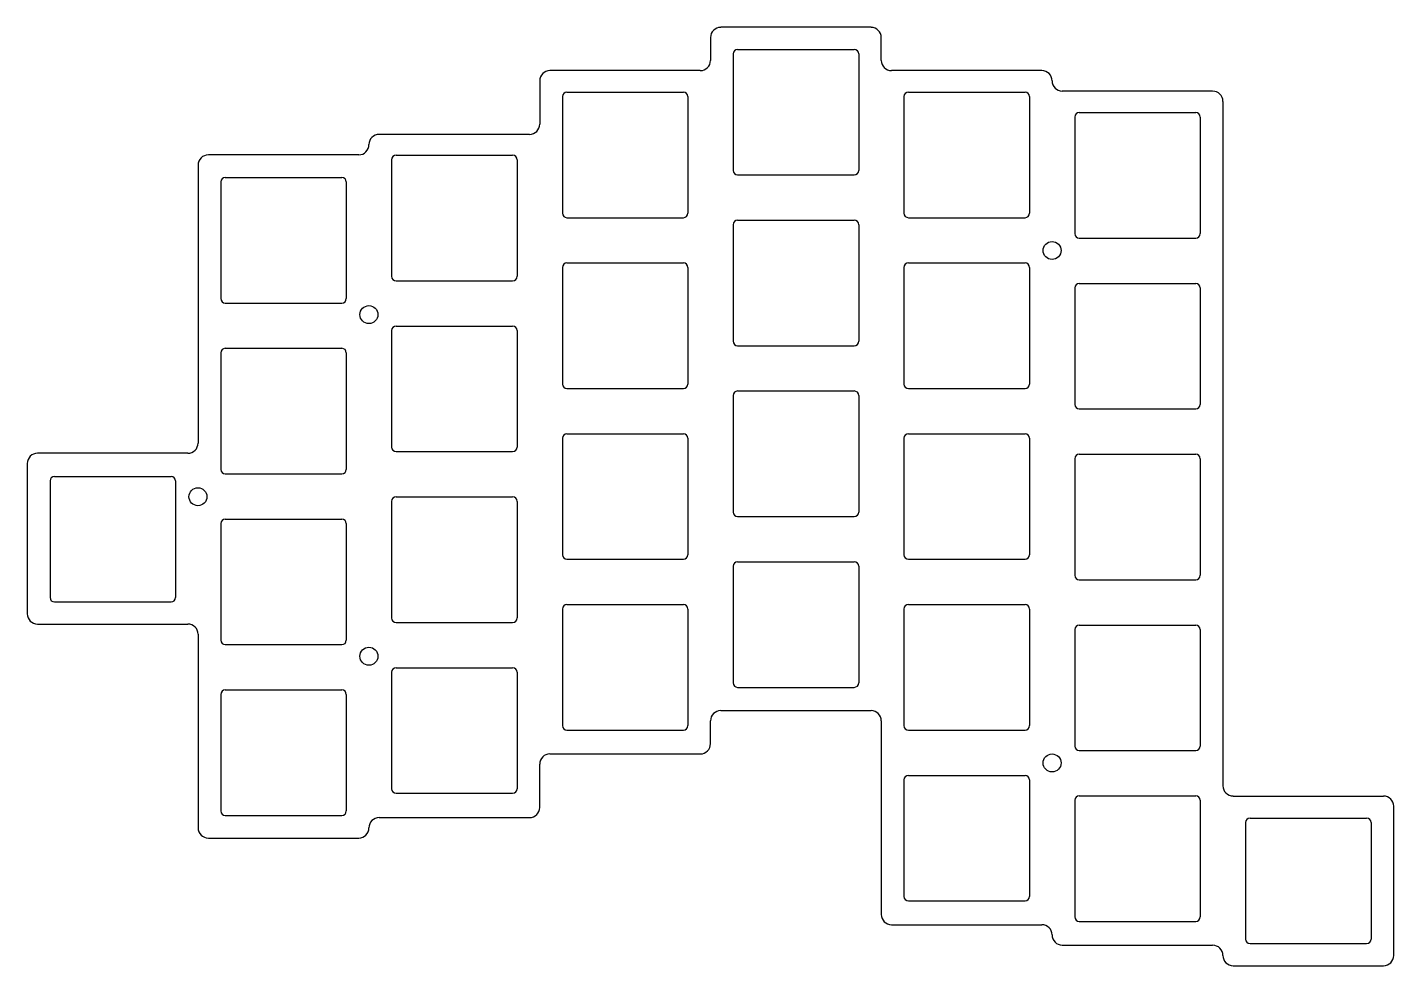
# Model space of a CAD drawing. Header units: millimetres. Extents: x 0 to 152, y 0 to 105.
import ezdxf

# ---------------------------------------------------------------- set-up
doc = ezdxf.new("R2010")
doc.units = ezdxf.units.MM
doc.layers.add('Edge Cuts', color=7, linetype='Continuous')

msp = doc.modelspace()

# ---------------------------------------------------------------- linework, layer by layer
for p, q in [((79.23, 102.19), (92.23, 102.19)), ((78.73, 101.69), (78.73, 88.69)), ((92.73, 101.69), (92.73, 88.69)), ((59.68, 96.92), (59.68, 83.92)), ((60.18, 97.42), (73.18, 97.42)), ((73.68, 96.92), (73.68, 83.92)), ((97.78, 96.92), (97.78, 83.92)), ((98.28, 97.42), (111.28, 97.42)), ((111.78, 96.92), (111.78, 83.92)), ((133.35, 96.39), (133.35, 20.07)), ((116.83, 94.64), (116.83, 81.64)), ((117.33, 95.14), (130.33, 95.14)), ((130.83, 94.64), (130.83, 81.64)), ((41.13, 90.38), (54.13, 90.38)), ((40.63, 89.88), (40.63, 76.88)), ((54.63, 89.88), (54.63, 76.88)), ((21.58, 87.4), (21.58, 74.4)), ((22.08, 87.9), (35.08, 87.9)), ((35.58, 87.4), (35.58, 74.4)), ((79.23, 88.19), (92.23, 88.19)), ((60.18, 83.42), (73.18, 83.42)), ((78.73, 82.64), (78.73, 69.64)), ((79.23, 83.14), (92.23, 83.14)), ((92.73, 82.64), (92.73, 69.64)), ((98.28, 83.42), (111.28, 83.42)), ((117.33, 81.14), (130.33, 81.14)), ((59.68, 77.87), (59.68, 64.87)), ((60.18, 78.37), (73.18, 78.37)), ((73.68, 77.87), (73.68, 64.87)), ((97.78, 77.87), (97.78, 64.87)), ((98.28, 78.37), (111.28, 78.37)), ((111.78, 77.87), (111.78, 64.87)), ((41.13, 76.38), (54.13, 76.38)), ((116.83, 75.59), (116.83, 62.59)), ((117.33, 76.09), (130.33, 76.09)), ((130.83, 75.59), (130.83, 62.59)), ((22.08, 73.9), (35.08, 73.9)), ((40.63, 70.83), (40.63, 57.83)), ((41.13, 71.33), (54.13, 71.33)), ((54.63, 70.83), (54.63, 57.83)), ((22.08, 68.85), (35.08, 68.85)), ((79.23, 69.14), (92.23, 69.14)), ((21.58, 68.35), (21.58, 55.35)), ((35.58, 68.35), (35.58, 55.35)), ((60.18, 64.37), (73.18, 64.37)), ((79.23, 64.09), (92.23, 64.09)), ((98.28, 64.37), (111.28, 64.37)), ((78.73, 63.59), (78.73, 50.59)), ((92.73, 63.59), (92.73, 50.59)), ((117.33, 62.09), (130.33, 62.09)), ((59.68, 58.82), (59.68, 45.82)), ((60.18, 59.32), (73.18, 59.32)), ((73.68, 58.82), (73.68, 45.82)), ((97.78, 58.82), (97.78, 45.82)), ((98.28, 59.32), (111.28, 59.32)), ((111.78, 58.82), (111.78, 45.82)), ((41.13, 57.33), (54.13, 57.33)), ((116.83, 56.54), (116.83, 43.54)), ((117.33, 57.04), (130.33, 57.04)), ((130.83, 56.54), (130.83, 43.54)), ((2.53, 54.06), (2.53, 41.06)), ((3.03, 54.56), (16.03, 54.56)), ((16.53, 54.06), (16.53, 41.06)), ((22.08, 54.85), (35.08, 54.85)), ((41.13, 52.28), (54.13, 52.28)), ((40.63, 51.78), (40.63, 38.78)), ((54.63, 51.78), (54.63, 38.78)), ((21.58, 49.3), (21.58, 36.3)), ((22.08, 49.8), (35.08, 49.8)), ((35.58, 49.3), (35.58, 36.3)), ((79.23, 50.09), (92.23, 50.09)), ((60.18, 45.32), (73.18, 45.32)), ((78.73, 44.54), (78.73, 31.54)), ((79.23, 45.04), (92.23, 45.04)), ((92.73, 44.54), (92.73, 31.54)), ((98.28, 45.32), (111.28, 45.32)), ((117.33, 43.04), (130.33, 43.04)), ((3.03, 40.56), (16.03, 40.56)), ((59.68, 39.77), (59.68, 26.77)), ((60.18, 40.27), (73.18, 40.27)), ((73.68, 39.77), (73.68, 26.77)), ((97.78, 39.77), (97.78, 26.77)), ((98.28, 40.27), (111.28, 40.27)), ((111.78, 39.77), (111.78, 26.77)), ((41.13, 38.28), (54.13, 38.28)), ((116.83, 37.49), (116.83, 24.49)), ((117.33, 37.99), (130.33, 37.99)), ((130.83, 37.49), (130.83, 24.49)), ((22.08, 35.8), (35.08, 35.8)), ((40.63, 32.73), (40.63, 19.73)), ((41.13, 33.23), (54.13, 33.23)), ((54.63, 32.73), (54.63, 19.73)), ((22.08, 30.75), (35.08, 30.75)), ((79.23, 31.04), (92.23, 31.04)), ((21.58, 30.25), (21.58, 17.25)), ((35.58, 30.25), (35.58, 17.25)), ((60.18, 26.27), (73.18, 26.27)), ((98.28, 26.27), (111.28, 26.27)), ((117.33, 23.99), (130.33, 23.99)), ((97.78, 20.72), (97.78, 7.72)), ((98.28, 21.22), (111.28, 21.22)), ((111.78, 20.72), (111.78, 7.72)), ((41.13, 19.23), (54.13, 19.23)), ((116.83, 18.44), (116.83, 5.44)), ((117.33, 18.94), (130.33, 18.94)), ((130.83, 18.44), (130.83, 5.44)), ((134.49, 18.92), (151.26, 18.92)), ((152.4, 1.14), (152.4, 17.78)), ((22.08, 16.75), (35.08, 16.75)), ((135.88, 15.96), (135.88, 2.96)), ((136.38, 16.46), (149.38, 16.46)), ((149.88, 15.96), (149.88, 2.96)), ((98.28, 7.22), (111.28, 7.22)), ((117.33, 4.94), (130.33, 4.94)), ((136.38, 2.46), (149.38, 2.46))]:
    msp.add_line(p, q)
for centre in [(114.3, 79.76), (38.1, 72.61), (19.03, 52.3), (38.1, 34.51), (114.3, 22.61)]:
    msp.add_circle(centre, 1)
for centre, radius, start, end in [((79.23, 101.69), 0.5, 90, 180), ((92.23, 101.69), 0.5, 0, 90), ((60.18, 96.92), 0.5, 90, 180), ((73.18, 96.92), 0.5, 0, 90), ((98.28, 96.92), 0.5, 90, 180), ((111.28, 96.92), 0.5, 0, 90), ((117.33, 94.64), 0.5, 90, 180), ((130.33, 94.64), 0.5, 0, 90), ((41.13, 89.88), 0.5, 90, 180), ((54.13, 89.88), 0.5, 0, 90), ((79.23, 88.69), 0.5, 180, 270), ((92.23, 88.69), 0.5, 270, 0), ((22.08, 87.4), 0.5, 90, 180), ((35.08, 87.4), 0.5, 0, 90), ((60.18, 83.92), 0.5, 180, 270), ((73.18, 83.92), 0.5, 270, 0), ((98.28, 83.92), 0.5, 180, 270), ((111.28, 83.92), 0.5, 270, 0), ((79.23, 82.64), 0.5, 90, 180), ((92.23, 82.64), 0.5, 0, 90), ((117.33, 81.64), 0.5, 180, 270), ((130.33, 81.64), 0.5, 270, 0), ((60.18, 77.87), 0.5, 90, 180), ((73.18, 77.87), 0.5, 0, 90), ((98.28, 77.87), 0.5, 90, 180), ((111.28, 77.87), 0.5, 0, 90), ((41.13, 76.88), 0.5, 180, 270), ((54.13, 76.88), 0.5, 270, 0), ((117.33, 75.59), 0.5, 90, 180), ((130.33, 75.59), 0.5, 0, 90), ((22.08, 74.4), 0.5, 180, 270), ((35.08, 74.4), 0.5, 270, 0), ((41.13, 70.83), 0.5, 90, 180), ((54.13, 70.83), 0.5, 0, 90), ((22.08, 68.35), 0.5, 90, 180), ((35.08, 68.35), 0.5, 0, 90), ((79.23, 69.64), 0.5, 180, 270), ((92.23, 69.64), 0.5, 270, 0), ((60.18, 64.87), 0.5, 180, 270), ((73.18, 64.87), 0.5, 270, 0), ((79.23, 63.59), 0.5, 90, 180), ((92.23, 63.59), 0.5, 0, 90), ((98.28, 64.87), 0.5, 180, 270), ((111.28, 64.87), 0.5, 270, 0), ((117.33, 62.59), 0.5, 180, 270), ((130.33, 62.59), 0.5, 270, 0), ((60.18, 58.82), 0.5, 90, 180), ((73.18, 58.82), 0.5, 0, 90), ((98.28, 58.82), 0.5, 90, 180), ((111.28, 58.82), 0.5, 0, 90), ((41.13, 57.83), 0.5, 180, 270), ((54.13, 57.83), 0.5, 270, 0), ((117.33, 56.54), 0.5, 90, 180), ((130.33, 56.54), 0.5, 0, 90), ((22.08, 55.35), 0.5, 180, 270), ((35.08, 55.35), 0.5, 270, 0), ((3.03, 54.06), 0.5, 90, 180), ((16.03, 54.06), 0.5, 0, 90), ((41.13, 51.78), 0.5, 90, 180), ((54.13, 51.78), 0.5, 0, 90), ((79.23, 50.59), 0.5, 180, 270), ((92.23, 50.59), 0.5, 270, 0), ((22.08, 49.3), 0.5, 90, 180), ((35.08, 49.3), 0.5, 0, 90), ((60.18, 45.82), 0.5, 180, 270), ((73.18, 45.82), 0.5, 270, 0), ((98.28, 45.82), 0.5, 180, 270), ((111.28, 45.82), 0.5, 270, 0), ((79.23, 44.54), 0.5, 90, 180), ((92.23, 44.54), 0.5, 0, 90), ((117.33, 43.54), 0.5, 180, 270), ((130.33, 43.54), 0.5, 270, 0), ((3.03, 41.06), 0.5, 180, 270), ((16.03, 41.06), 0.5, 270, 0), ((60.18, 39.77), 0.5, 90, 180), ((73.18, 39.77), 0.5, 0, 90), ((98.28, 39.77), 0.5, 90, 180), ((111.28, 39.77), 0.5, 0, 90), ((41.13, 38.78), 0.5, 180, 270), ((54.13, 38.78), 0.5, 270, 0), ((117.33, 37.49), 0.5, 90, 180), ((130.33, 37.49), 0.5, 0, 90), ((22.08, 36.3), 0.5, 180, 270), ((35.08, 36.3), 0.5, 270, 0), ((41.13, 32.73), 0.5, 90, 180), ((54.13, 32.73), 0.5, 0, 90), ((22.08, 30.25), 0.5, 90, 180), ((35.08, 30.25), 0.5, 0, 90), ((79.23, 31.54), 0.5, 180, 270), ((92.23, 31.54), 0.5, 270, 0), ((60.18, 26.77), 0.5, 180, 270), ((73.18, 26.77), 0.5, 270, 0), ((98.28, 26.77), 0.5, 180, 270), ((111.28, 26.77), 0.5, 270, 0), ((117.33, 24.49), 0.5, 180, 270), ((130.33, 24.49), 0.5, 270, 0), ((98.28, 20.72), 0.5, 90, 180), ((111.28, 20.72), 0.5, 0, 90), ((134.49, 20.07), 1.14, 180, 270), ((41.13, 19.73), 0.5, 180, 270), ((54.13, 19.73), 0.5, 270, 0), ((117.33, 18.44), 0.5, 90, 180), ((130.33, 18.44), 0.5, 0, 90), ((151.26, 17.78), 1.14, 0.0018, 90), ((22.08, 17.25), 0.5, 180, 270), ((35.08, 17.25), 0.5, 270, 0), ((136.38, 15.96), 0.5, 90, 180), ((149.38, 15.96), 0.5, 0, 90), ((98.28, 7.72), 0.5, 180, 270), ((111.28, 7.72), 0.5, 270, 0), ((117.33, 5.44), 0.5, 180, 270), ((130.33, 5.44), 0.5, 270, 0), ((136.38, 2.96), 0.5, 180, 270), ((149.38, 2.96), 0.5, 270, 0)]:
    msp.add_arc(centre, radius, start, end)
at = {"layer": 'Edge Cuts', "linetype": 'Continuous'}
for p, q in [((94.11, 104.65), (77.34, 104.65)), ((76.2, 103.5), (76.2, 100.96)), ((95.25, 100.96), (95.25, 103.5)), ((75.06, 99.82), (58.29, 99.82)), ((113.16, 99.82), (96.39, 99.82)), ((57.15, 98.68), (57.15, 93.85)), ((132.21, 97.54), (115.44, 97.54)), ((56.01, 92.71), (39.24, 92.71)), ((36.96, 90.42), (20.19, 90.42)), ((19.05, 89.28), (19.05, 58.29)), ((17.91, 57.15), (1.14, 57.15)), ((0, 56.01), (0, 39.24)), ((1.14, 38.1), (17.91, 38.1)), ((19.05, 36.96), (19.05, 15.37)), ((77.34, 28.45), (94.11, 28.45)), ((76.2, 24.76), (76.2, 27.3)), ((95.25, 27.3), (95.25, 5.71)), ((58.29, 23.62), (75.06, 23.62)), ((57.15, 17.65), (57.15, 22.48)), ((39.24, 16.51), (56.01, 16.51)), ((20.19, 14.22), (36.96, 14.22)), ((96.39, 4.57), (113.16, 4.57)), ((115.44, 2.29), (132.21, 2.29)), ((134.49, 0), (151.26, 0))]:
    msp.add_line(p, q, dxfattribs=at)
at = {"layer": 'Edge Cuts'}
for centre, start, end in [((77.34, 103.5), 90, 180), ((94.11, 103.5), 0, 90), ((75.06, 100.96), 270, 0), ((96.39, 100.96), 180, 270), ((58.29, 98.68), 90, 180), ((113.16, 98.68), 0, 90), ((115.44, 98.68), 180, 270), ((132.21, 96.39), 0, 90), ((56.01, 93.85), 270, 0), ((36.96, 91.57), 270, 0), ((39.24, 91.57), 90, 180), ((20.19, 89.28), 90, 180), ((17.91, 58.29), 270, 0), ((1.14, 56.01), 90, 180), ((1.14, 39.24), 180, 270), ((17.91, 36.96), 0, 90), ((77.34, 27.3), 90, 180), ((94.11, 27.3), 0, 90), ((75.06, 24.76), 270, 0), ((58.29, 22.48), 90, 180), ((56.01, 17.65), 270, 0), ((20.19, 15.37), 180, 270), ((36.96, 15.37), 270, 0), ((39.24, 15.37), 90, 180), ((96.39, 5.71), 180, 270), ((113.16, 3.43), 0, 90), ((115.44, 3.43), 180, 270), ((132.21, 1.14), 0, 90), ((134.49, 1.14), 180, 270), ((151.26, 1.14), 270, 0)]:
    msp.add_arc(centre, 1.14, start, end, dxfattribs=at)

doc.saveas('drawing.dxf')
